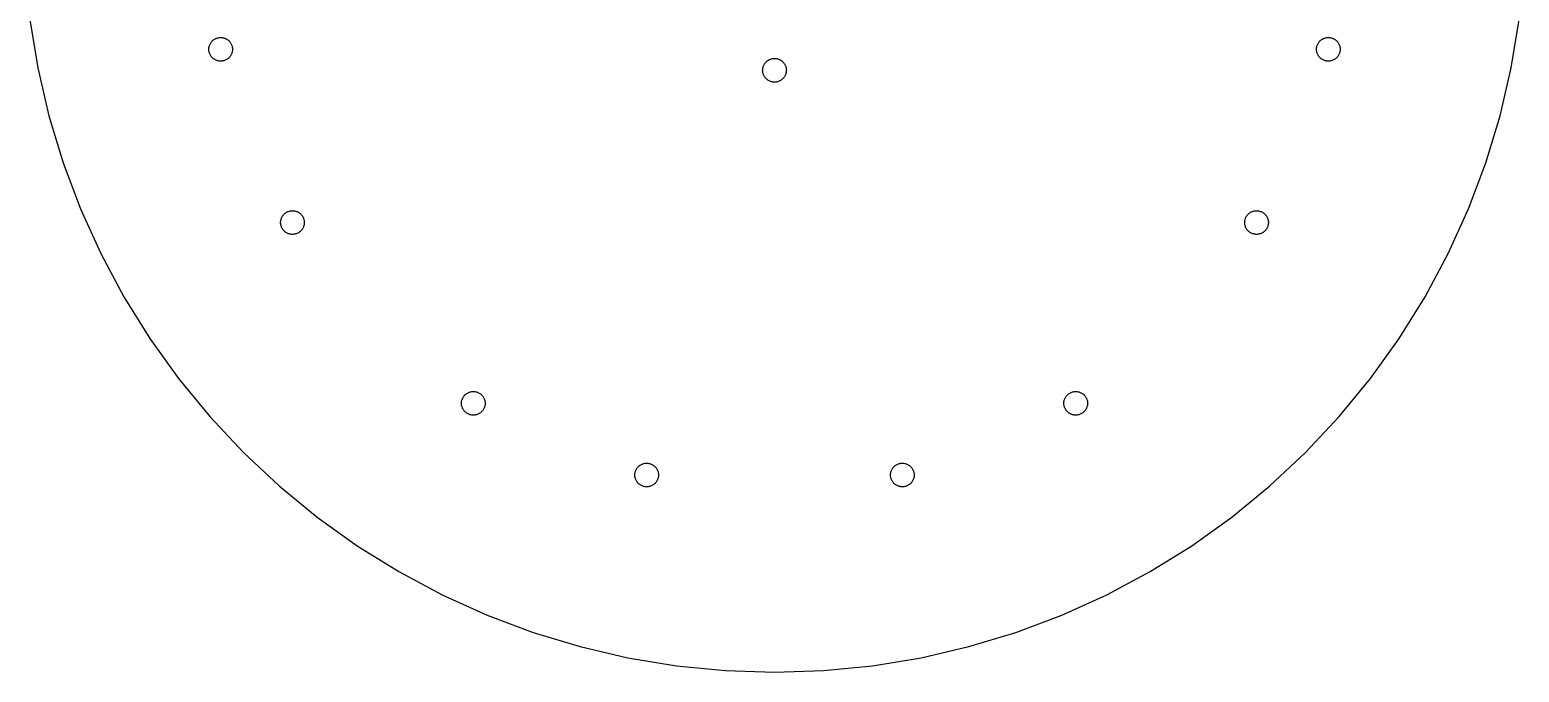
# Model space of a CAD drawing. Header units: metres. Extents: x -111 to 111, y -111 to 111.
# Drawn here: x -110 to 110, y -111 to -16 of the extents above; entities that cross this region are included whole.
import ezdxf

# ---------------------------------------------------------------- set-up
doc = ezdxf.new("R2010")
doc.units = ezdxf.units.M

msp = doc.modelspace()

# ---------------------------------------------------------------- linework, layer by layer
for p, q in [((-110.05, -14.4884), (-108.867, -21.655)), ((108.867, -21.655), (110.05, -14.4884)), ((-83.0845, -17.6584), (-83.0009, -17.5802)), ((-83.0009, -17.5802), (-82.9124, -17.5075)), ((-82.9124, -17.5075), (-82.8193, -17.4408)), ((-82.8193, -17.4408), (-82.7221, -17.3803)), ((-82.7221, -17.3803), (-82.6211, -17.3264)), ((-82.6211, -17.3264), (-82.5168, -17.2791)), ((-82.5168, -17.2791), (-82.4096, -17.2388)), ((-82.4096, -17.2388), (-82.3, -17.2055)), ((-82.3, -17.2055), (-82.1885, -17.1795)), ((-82.1885, -17.1795), (-82.0755, -17.1609)), ((-82.0755, -17.1609), (-81.9615, -17.1496)), ((-81.9615, -17.1496), (-81.8471, -17.1459)), ((-81.8471, -17.1459), (-81.7326, -17.1496)), ((-81.7326, -17.1496), (-81.6187, -17.1609)), ((-81.6187, -17.1609), (-81.5057, -17.1795)), ((-81.5057, -17.1795), (-81.3941, -17.2055)), ((-81.3941, -17.2055), (-81.2846, -17.2388)), ((-81.2846, -17.2388), (-81.1774, -17.2791)), ((-81.1774, -17.2791), (-81.0731, -17.3264)), ((-81.0731, -17.3264), (-80.9721, -17.3803)), ((-80.9721, -17.3803), (-80.8748, -17.4408)), ((-80.8748, -17.4408), (-80.7817, -17.5075)), ((-80.7817, -17.5075), (-80.6932, -17.5802)), ((-80.6932, -17.5802), (-80.6096, -17.6584)), ((80.6096, -17.6584), (80.6932, -17.5802)), ((80.6932, -17.5802), (80.7817, -17.5075)), ((80.7817, -17.5075), (80.8748, -17.4408)), ((80.8748, -17.4408), (80.9721, -17.3803)), ((80.9721, -17.3803), (81.0731, -17.3264)), ((81.0731, -17.3264), (81.1774, -17.2791)), ((81.1774, -17.2791), (81.2846, -17.2388)), ((81.2846, -17.2388), (81.3941, -17.2055)), ((81.3941, -17.2055), (81.5057, -17.1795)), ((81.5057, -17.1795), (81.6187, -17.1609)), ((81.6187, -17.1609), (81.7326, -17.1496)), ((81.7326, -17.1496), (81.8471, -17.1459)), ((81.8471, -17.1459), (81.9615, -17.1496)), ((81.9615, -17.1496), (82.0755, -17.1609)), ((82.0755, -17.1609), (82.1885, -17.1795)), ((82.1885, -17.1795), (82.3, -17.2055)), ((82.3, -17.2055), (82.4096, -17.2388)), ((82.4096, -17.2388), (82.5168, -17.2791)), ((82.5168, -17.2791), (82.6211, -17.3264)), ((82.6211, -17.3264), (82.7221, -17.3803)), ((82.7221, -17.3803), (82.8193, -17.4408)), ((82.8193, -17.4408), (82.9124, -17.5075)), ((82.9124, -17.5075), (83.0009, -17.5802)), ((83.0009, -17.5802), (83.0845, -17.6584)), ((-83.5971, -18.8959), (-83.5933, -18.7814)), ((-83.5933, -19.0103), (-83.5971, -18.8959)), ((-83.5933, -18.7814), (-83.5821, -18.6675)), ((-83.5821, -19.1243), (-83.5933, -19.0103)), ((-83.5821, -18.6675), (-83.5634, -18.5545)), ((-83.5634, -19.2373), (-83.5821, -19.1243)), ((-83.5634, -18.5545), (-83.5374, -18.4429)), ((-83.5374, -19.3488), (-83.5634, -19.2373)), ((-83.5374, -18.4429), (-83.5042, -18.3334)), ((-83.5042, -19.4584), (-83.5374, -19.3488)), ((-83.5042, -18.3334), (-83.4639, -18.2262)), ((-83.4639, -19.5656), (-83.5042, -19.4584)), ((-83.4639, -18.2262), (-83.4166, -18.1219)), ((-83.4166, -19.6699), (-83.4639, -19.5656)), ((-83.4166, -18.1219), (-83.3626, -18.0209)), ((-83.3626, -19.7709), (-83.4166, -19.6699)), ((-83.3626, -18.0209), (-83.3022, -17.9236)), ((-83.3022, -19.8681), (-83.3626, -19.7709)), ((-83.3022, -17.9236), (-83.2354, -17.8306)), ((-83.2354, -17.8306), (-83.1628, -17.742)), ((-83.1628, -17.742), (-83.0845, -17.6584)), ((-80.6096, -17.6584), (-80.5314, -17.742)), ((-80.5314, -17.742), (-80.4587, -17.8306)), ((-80.4587, -17.8306), (-80.392, -17.9236)), ((-80.392, -17.9236), (-80.3315, -18.0209)), ((-80.3315, -19.7709), (-80.392, -19.8681)), ((-80.3315, -18.0209), (-80.2776, -18.1219)), ((-80.2776, -19.6699), (-80.3315, -19.7709)), ((-80.2776, -18.1219), (-80.2303, -18.2262)), ((-80.2303, -19.5656), (-80.2776, -19.6699)), ((-80.2303, -18.2262), (-80.19, -18.3334)), ((-80.19, -19.4584), (-80.2303, -19.5656)), ((-80.19, -18.3334), (-80.1567, -18.4429)), ((-80.1567, -19.3488), (-80.19, -19.4584)), ((-80.1567, -18.4429), (-80.1307, -18.5545)), ((-80.1307, -19.2373), (-80.1567, -19.3488)), ((-80.1307, -18.5545), (-80.112, -18.6675)), ((-80.112, -19.1243), (-80.1307, -19.2373)), ((-80.112, -18.6675), (-80.1008, -18.7814)), ((-80.1008, -19.0103), (-80.112, -19.1243)), ((-80.1008, -18.7814), (-80.0971, -18.8959)), ((-80.0971, -18.8959), (-80.1008, -19.0103)), ((80.0971, -18.8959), (80.1008, -18.7814)), ((80.1008, -19.0103), (80.0971, -18.8959)), ((80.1008, -18.7814), (80.112, -18.6675)), ((80.112, -19.1243), (80.1008, -19.0103)), ((80.112, -18.6675), (80.1307, -18.5545)), ((80.1307, -19.2373), (80.112, -19.1243)), ((80.1307, -18.5545), (80.1567, -18.4429)), ((80.1567, -19.3488), (80.1307, -19.2373)), ((80.1567, -18.4429), (80.19, -18.3334)), ((80.19, -19.4584), (80.1567, -19.3488)), ((80.19, -18.3334), (80.2303, -18.2262)), ((80.2303, -19.5656), (80.19, -19.4584)), ((80.2303, -18.2262), (80.2776, -18.1219)), ((80.2776, -19.6699), (80.2303, -19.5656)), ((80.2776, -18.1219), (80.3315, -18.0209)), ((80.3315, -19.7709), (80.2776, -19.6699)), ((80.3315, -18.0209), (80.392, -17.9236)), ((80.392, -19.8681), (80.3315, -19.7709)), ((80.392, -17.9236), (80.4587, -17.8306)), ((80.4587, -17.8306), (80.5314, -17.742)), ((80.5314, -17.742), (80.6096, -17.6584)), ((83.0845, -17.6584), (83.1628, -17.742)), ((83.1628, -17.742), (83.2354, -17.8306)), ((83.2354, -17.8306), (83.3022, -17.9236)), ((83.3022, -17.9236), (83.3626, -18.0209)), ((83.3626, -19.7709), (83.3022, -19.8681)), ((83.3626, -18.0209), (83.4166, -18.1219)), ((83.4166, -19.6699), (83.3626, -19.7709)), ((83.4166, -18.1219), (83.4639, -18.2262)), ((83.4639, -19.5656), (83.4166, -19.6699)), ((83.4639, -18.2262), (83.5042, -18.3334)), ((83.5042, -19.4584), (83.4639, -19.5656)), ((83.5042, -18.3334), (83.5374, -18.4429)), ((83.5374, -19.3488), (83.5042, -19.4584)), ((83.5374, -18.4429), (83.5634, -18.5545)), ((83.5634, -19.2373), (83.5374, -19.3488)), ((83.5634, -18.5545), (83.5821, -18.6675)), ((83.5821, -19.1243), (83.5634, -19.2373)), ((83.5821, -18.6675), (83.5933, -18.7814)), ((83.5933, -19.0103), (83.5821, -19.1243)), ((83.5933, -18.7814), (83.5971, -18.8959)), ((83.5971, -18.8959), (83.5933, -19.0103)), ((-108.867, -21.655), (-107.218, -28.7289)), ((-83.2354, -19.9612), (-83.3022, -19.8681)), ((-83.1628, -20.0497), (-83.2354, -19.9612)), ((-83.0845, -20.1333), (-83.1628, -20.0497)), ((-83.0009, -20.2116), (-83.0845, -20.1333)), ((-82.9124, -20.2843), (-83.0009, -20.2116)), ((-82.8193, -20.351), (-82.9124, -20.2843)), ((-82.7221, -20.4114), (-82.8193, -20.351)), ((-82.6211, -20.4654), (-82.7221, -20.4114)), ((-82.5168, -20.5127), (-82.6211, -20.4654)), ((-82.4096, -20.553), (-82.5168, -20.5127)), ((-82.3, -20.5863), (-82.4096, -20.553)), ((-82.1885, -20.6123), (-82.3, -20.5863)), ((-82.0755, -20.6309), (-82.1885, -20.6123)), ((-81.9615, -20.6421), (-82.0755, -20.6309)), ((-81.8471, -20.6459), (-81.9615, -20.6421)), ((-81.7326, -20.6421), (-81.8471, -20.6459)), ((-81.6187, -20.6309), (-81.7326, -20.6421)), ((-81.5057, -20.6123), (-81.6187, -20.6309)), ((-81.3941, -20.5863), (-81.5057, -20.6123)), ((-81.2846, -20.553), (-81.3941, -20.5863)), ((-81.1774, -20.5127), (-81.2846, -20.553)), ((-81.0731, -20.4654), (-81.1774, -20.5127)), ((-80.9721, -20.4114), (-81.0731, -20.4654)), ((-80.8748, -20.351), (-80.9721, -20.4114)), ((-80.7817, -20.2843), (-80.8748, -20.351)), ((-80.6932, -20.2116), (-80.7817, -20.2843)), ((-80.6096, -20.1333), (-80.6932, -20.2116)), ((-80.5314, -20.0497), (-80.6096, -20.1333)), ((-80.4587, -19.9612), (-80.5314, -20.0497)), ((-80.392, -19.8681), (-80.4587, -19.9612)), ((-1.75, -22), (-1.74625, -21.8855)), ((-1.74625, -22.1144), (-1.75, -22)), ((-1.74625, -21.8855), (-1.73502, -21.7716)), ((-1.73502, -21.7716), (-1.71637, -21.6586)), ((-1.71637, -21.6586), (-1.69037, -21.5471)), ((-1.69037, -21.5471), (-1.65712, -21.4375)), ((-1.65712, -21.4375), (-1.61678, -21.3303)), ((-1.61678, -21.3303), (-1.56952, -21.226)), ((-1.56952, -21.226), (-1.51553, -21.125)), ((-1.51553, -21.125), (-1.45506, -21.0277)), ((-1.45506, -21.0277), (-1.38837, -20.9347)), ((-1.38837, -20.9347), (-1.31572, -20.8461)), ((-1.31572, -20.8461), (-1.23743, -20.7626)), ((-1.23743, -20.7626), (-1.15385, -20.6843)), ((-1.15385, -20.6843), (-1.06532, -20.6116)), ((-1.06532, -20.6116), (-0.972244, -20.5449)), ((-0.972244, -20.5449), (-0.875, -20.4845)), ((-0.875, -20.4845), (-0.774002, -20.4305)), ((-0.774002, -20.4305), (-0.669693, -20.3832)), ((-0.669693, -20.3832), (-0.562515, -20.3429)), ((-0.562515, -20.3429), (-0.452927, -20.3096)), ((-0.452927, -20.3096), (-0.3414, -20.2836)), ((-0.3414, -20.2836), (-0.228409, -20.265)), ((-0.228409, -20.265), (-0.114441, -20.2537)), ((-0.114441, -20.2537), (0, -20.25)), ((0, -20.25), (0.114441, -20.2537)), ((0.114441, -20.2537), (0.228409, -20.265)), ((0.228409, -20.265), (0.3414, -20.2836)), ((0.3414, -20.2836), (0.452927, -20.3096)), ((0.452927, -20.3096), (0.562515, -20.3429)), ((0.562515, -20.3429), (0.669693, -20.3832)), ((0.669693, -20.3832), (0.774002, -20.4305)), ((0.774002, -20.4305), (0.875, -20.4845)), ((0.875, -20.4845), (0.972244, -20.5449)), ((0.972244, -20.5449), (1.06532, -20.6116)), ((1.06532, -20.6116), (1.15385, -20.6843)), ((1.15385, -20.6843), (1.23743, -20.7626)), ((1.23743, -20.7626), (1.31572, -20.8461)), ((1.31572, -20.8461), (1.38837, -20.9347)), ((1.38837, -20.9347), (1.45506, -21.0277)), ((1.45506, -21.0277), (1.51553, -21.125)), ((1.51553, -21.125), (1.56952, -21.226)), ((1.56952, -21.226), (1.61678, -21.3303)), ((1.61678, -21.3303), (1.65712, -21.4375)), ((1.65712, -21.4375), (1.69037, -21.5471)), ((1.69037, -21.5471), (1.71637, -21.6586)), ((1.71637, -21.6586), (1.73502, -21.7716)), ((1.73502, -21.7716), (1.74625, -21.8855)), ((1.74625, -21.8855), (1.75, -22)), ((1.75, -22), (1.74625, -22.1144)), ((80.4587, -19.9612), (80.392, -19.8681)), ((80.5314, -20.0497), (80.4587, -19.9612)), ((80.6096, -20.1333), (80.5314, -20.0497)), ((80.6932, -20.2116), (80.6096, -20.1333)), ((80.7817, -20.2843), (80.6932, -20.2116)), ((80.8748, -20.351), (80.7817, -20.2843)), ((80.9721, -20.4114), (80.8748, -20.351)), ((81.0731, -20.4654), (80.9721, -20.4114)), ((81.1774, -20.5127), (81.0731, -20.4654)), ((81.2846, -20.553), (81.1774, -20.5127)), ((81.3941, -20.5863), (81.2846, -20.553)), ((81.5057, -20.6123), (81.3941, -20.5863)), ((81.6187, -20.6309), (81.5057, -20.6123)), ((81.7326, -20.6421), (81.6187, -20.6309)), ((81.8471, -20.6459), (81.7326, -20.6421)), ((81.9615, -20.6421), (81.8471, -20.6459)), ((82.0755, -20.6309), (81.9615, -20.6421)), ((82.1885, -20.6123), (82.0755, -20.6309)), ((82.3, -20.5863), (82.1885, -20.6123)), ((82.4096, -20.553), (82.3, -20.5863)), ((82.5168, -20.5127), (82.4096, -20.553)), ((82.6211, -20.4654), (82.5168, -20.5127)), ((82.7221, -20.4114), (82.6211, -20.4654)), ((82.8193, -20.351), (82.7221, -20.4114)), ((82.9124, -20.2843), (82.8193, -20.351)), ((83.0009, -20.2116), (82.9124, -20.2843)), ((83.0845, -20.1333), (83.0009, -20.2116)), ((83.1628, -20.0497), (83.0845, -20.1333)), ((83.2354, -19.9612), (83.1628, -20.0497)), ((83.3022, -19.8681), (83.2354, -19.9612)), ((107.218, -28.7289), (108.867, -21.655)), ((-1.73502, -22.2284), (-1.74625, -22.1144)), ((-1.71637, -22.3414), (-1.73502, -22.2284)), ((-1.69037, -22.4529), (-1.71637, -22.3414)), ((-1.65712, -22.5625), (-1.69037, -22.4529)), ((-1.61678, -22.6697), (-1.65712, -22.5625)), ((-1.56952, -22.774), (-1.61678, -22.6697)), ((-1.51553, -22.875), (-1.56952, -22.774)), ((-1.45506, -22.9722), (-1.51553, -22.875)), ((-1.38837, -23.0653), (-1.45506, -22.9722)), ((-1.31572, -23.1539), (-1.38837, -23.0653)), ((-1.23743, -23.2374), (-1.31572, -23.1539)), ((-1.15385, -23.3157), (-1.23743, -23.2374)), ((-1.06532, -23.3884), (-1.15385, -23.3157)), ((-0.972244, -23.4551), (-1.06532, -23.3884)), ((-0.875, -23.5155), (-0.972244, -23.4551)), ((-0.774002, -23.5695), (-0.875, -23.5155)), ((-0.669693, -23.6168), (-0.774002, -23.5695)), ((-0.562515, -23.6571), (-0.669693, -23.6168)), ((-0.452927, -23.6904), (-0.562515, -23.6571)), ((-0.3414, -23.7164), (-0.452927, -23.6904)), ((-0.228409, -23.735), (-0.3414, -23.7164)), ((-0.114441, -23.7462), (-0.228409, -23.735)), ((0, -23.75), (-0.114441, -23.7462)), ((0.114441, -23.7462), (0, -23.75)), ((0.228409, -23.735), (0.114441, -23.7462)), ((0.3414, -23.7164), (0.228409, -23.735)), ((0.452927, -23.6904), (0.3414, -23.7164)), ((0.562515, -23.6571), (0.452927, -23.6904)), ((0.669693, -23.6168), (0.562515, -23.6571)), ((0.774002, -23.5695), (0.669693, -23.6168)), ((0.875, -23.5155), (0.774002, -23.5695)), ((0.972244, -23.4551), (0.875, -23.5155)), ((1.06532, -23.3884), (0.972244, -23.4551)), ((1.15385, -23.3157), (1.06532, -23.3884)), ((1.23743, -23.2374), (1.15385, -23.3157)), ((1.31572, -23.1539), (1.23743, -23.2374)), ((1.38837, -23.0653), (1.31572, -23.1539)), ((1.45506, -22.9722), (1.38837, -23.0653)), ((1.51553, -22.875), (1.45506, -22.9722)), ((1.56952, -22.774), (1.51553, -22.875)), ((1.61678, -22.6697), (1.56952, -22.774)), ((1.65712, -22.5625), (1.61678, -22.6697)), ((1.69037, -22.4529), (1.65712, -22.5625)), ((1.71637, -22.3414), (1.69037, -22.4529)), ((1.73502, -22.2284), (1.71637, -22.3414)), ((1.74625, -22.1144), (1.73502, -22.2284)), ((-107.218, -28.7289), (-105.109, -35.6798)), ((105.109, -35.6798), (107.218, -28.7289)), ((-105.109, -35.6798), (-102.551, -42.4779)), ((102.551, -42.4779), (105.109, -35.6798)), ((-102.551, -42.4779), (-99.5529, -49.094)), ((-72.9264, -44.0603), (-72.8932, -43.9507)), ((-72.8932, -43.9507), (-72.8528, -43.8435)), ((-72.8528, -43.8435), (-72.8056, -43.7392)), ((-72.8056, -43.7392), (-72.7516, -43.6382)), ((-72.7516, -43.6382), (-72.6911, -43.541)), ((-72.6911, -43.541), (-72.6244, -43.4479)), ((-72.6244, -43.4479), (-72.5518, -43.3594)), ((-72.5518, -43.3594), (-72.4735, -43.2758)), ((-72.4735, -43.2758), (-72.3899, -43.1975)), ((-72.3899, -43.1975), (-72.3014, -43.1248)), ((-72.3014, -43.1248), (-72.2083, -43.0581)), ((-72.2083, -43.0581), (-72.111, -42.9977)), ((-72.111, -42.9977), (-72.01, -42.9437)), ((-72.01, -42.9437), (-71.9057, -42.8964)), ((-71.9057, -42.8964), (-71.7986, -42.8561)), ((-71.7986, -42.8561), (-71.689, -42.8228)), ((-71.689, -42.8228), (-71.5774, -42.7968)), ((-71.5774, -42.7968), (-71.4644, -42.7782)), ((-71.4644, -42.7782), (-71.3505, -42.767)), ((-71.3505, -42.767), (-71.236, -42.7632)), ((-71.236, -42.7632), (-71.1216, -42.767)), ((-71.1216, -42.767), (-71.0076, -42.7782)), ((-71.0076, -42.7782), (-70.8946, -42.7968)), ((-70.8946, -42.7968), (-70.7831, -42.8228)), ((-70.7831, -42.8228), (-70.6735, -42.8561)), ((-70.6735, -42.8561), (-70.5663, -42.8964)), ((-70.5663, -42.8964), (-70.462, -42.9437)), ((-70.462, -42.9437), (-70.361, -42.9977)), ((-70.361, -42.9977), (-70.2638, -43.0581)), ((-70.2638, -43.0581), (-70.1707, -43.1248)), ((-70.1707, -43.1248), (-70.0822, -43.1975)), ((-70.0822, -43.1975), (-69.9986, -43.2758)), ((-69.9986, -43.2758), (-69.9203, -43.3594)), ((-69.9203, -43.3594), (-69.8477, -43.4479)), ((-69.8477, -43.4479), (-69.781, -43.541)), ((-69.781, -43.541), (-69.7205, -43.6382)), ((-69.7205, -43.6382), (-69.6665, -43.7392)), ((-69.6665, -43.7392), (-69.6192, -43.8435)), ((-69.6192, -43.8435), (-69.5789, -43.9507)), ((-69.5789, -43.9507), (-69.5457, -44.0603)), ((69.5457, -44.0603), (69.5789, -43.9507)), ((69.5789, -43.9507), (69.6192, -43.8435)), ((69.6192, -43.8435), (69.6665, -43.7392)), ((69.6665, -43.7392), (69.7205, -43.6382)), ((69.7205, -43.6382), (69.781, -43.541)), ((69.781, -43.541), (69.8477, -43.4479)), ((69.8477, -43.4479), (69.9203, -43.3594)), ((69.9203, -43.3594), (69.9986, -43.2758)), ((69.9986, -43.2758), (70.0822, -43.1975)), ((70.0822, -43.1975), (70.1707, -43.1248)), ((70.1707, -43.1248), (70.2638, -43.0581)), ((70.2638, -43.0581), (70.361, -42.9977)), ((70.361, -42.9977), (70.462, -42.9437)), ((70.462, -42.9437), (70.5663, -42.8964)), ((70.5663, -42.8964), (70.6735, -42.8561)), ((70.6735, -42.8561), (70.7831, -42.8228)), ((70.7831, -42.8228), (70.8946, -42.7968)), ((70.8946, -42.7968), (71.0076, -42.7782)), ((71.0076, -42.7782), (71.1216, -42.767)), ((71.1216, -42.767), (71.236, -42.7632)), ((71.236, -42.7632), (71.3505, -42.767)), ((71.3505, -42.767), (71.4644, -42.7782)), ((71.4644, -42.7782), (71.5774, -42.7968)), ((71.5774, -42.7968), (71.689, -42.8228)), ((71.689, -42.8228), (71.7986, -42.8561)), ((71.7986, -42.8561), (71.9057, -42.8964)), ((71.9057, -42.8964), (72.01, -42.9437)), ((72.01, -42.9437), (72.111, -42.9977)), ((72.111, -42.9977), (72.2083, -43.0581)), ((72.2083, -43.0581), (72.3014, -43.1248)), ((72.3014, -43.1248), (72.3899, -43.1975)), ((72.3899, -43.1975), (72.4735, -43.2758)), ((72.4735, -43.2758), (72.5518, -43.3594)), ((72.5518, -43.3594), (72.6244, -43.4479)), ((72.6244, -43.4479), (72.6911, -43.541)), ((72.6911, -43.541), (72.7516, -43.6382)), ((72.7516, -43.6382), (72.8056, -43.7392)), ((72.8056, -43.7392), (72.8528, -43.8435)), ((72.8528, -43.8435), (72.8932, -43.9507)), ((72.8932, -43.9507), (72.9264, -44.0603)), ((99.5529, -49.094), (102.551, -42.4779)), ((-72.986, -44.5132), (-72.9823, -44.3988)), ((-72.9823, -44.6277), (-72.986, -44.5132)), ((-72.9823, -44.3988), (-72.9711, -44.2848)), ((-72.9711, -44.7416), (-72.9823, -44.6277)), ((-72.9711, -44.2848), (-72.9524, -44.1718)), ((-72.9524, -44.8546), (-72.9711, -44.7416)), ((-72.9524, -44.1718), (-72.9264, -44.0603)), ((-72.9264, -44.9661), (-72.9524, -44.8546)), ((-72.8932, -45.0757), (-72.9264, -44.9661)), ((-72.8528, -45.1829), (-72.8932, -45.0757)), ((-72.8056, -45.2872), (-72.8528, -45.1829)), ((-72.7516, -45.3882), (-72.8056, -45.2872)), ((-72.6911, -45.4855), (-72.7516, -45.3882)), ((-72.6244, -45.5785), (-72.6911, -45.4855)), ((-72.5518, -45.6671), (-72.6244, -45.5785)), ((-72.4735, -45.7506), (-72.5518, -45.6671)), ((-72.3899, -45.8289), (-72.4735, -45.7506)), ((-72.3014, -45.9016), (-72.3899, -45.8289)), ((-72.2083, -45.9683), (-72.3014, -45.9016)), ((-72.111, -46.0287), (-72.2083, -45.9683)), ((-72.01, -46.0827), (-72.111, -46.0287)), ((-71.9057, -46.13), (-72.01, -46.0827)), ((-71.7986, -46.1703), (-71.9057, -46.13)), ((-71.689, -46.2036), (-71.7986, -46.1703)), ((-71.5774, -46.2296), (-71.689, -46.2036)), ((-70.7831, -46.2036), (-70.8946, -46.2296)), ((-70.6735, -46.1703), (-70.7831, -46.2036)), ((-70.5663, -46.13), (-70.6735, -46.1703)), ((-70.462, -46.0827), (-70.5663, -46.13)), ((-70.361, -46.0287), (-70.462, -46.0827)), ((-70.2638, -45.9683), (-70.361, -46.0287)), ((-70.1707, -45.9016), (-70.2638, -45.9683)), ((-70.0822, -45.8289), (-70.1707, -45.9016)), ((-69.9986, -45.7506), (-70.0822, -45.8289)), ((-69.9203, -45.6671), (-69.9986, -45.7506)), ((-69.8477, -45.5785), (-69.9203, -45.6671)), ((-69.781, -45.4855), (-69.8477, -45.5785)), ((-69.7205, -45.3882), (-69.781, -45.4855)), ((-69.6665, -45.2872), (-69.7205, -45.3882)), ((-69.6192, -45.1829), (-69.6665, -45.2872)), ((-69.5789, -45.0757), (-69.6192, -45.1829)), ((-69.5457, -44.9661), (-69.5789, -45.0757)), ((-69.5457, -44.0603), (-69.5197, -44.1718)), ((-69.5197, -44.8546), (-69.5457, -44.9661)), ((-69.5197, -44.1718), (-69.501, -44.2848)), ((-69.501, -44.7416), (-69.5197, -44.8546)), ((-69.501, -44.2848), (-69.4898, -44.3988)), ((-69.4898, -44.6277), (-69.501, -44.7416)), ((-69.4898, -44.3988), (-69.486, -44.5132)), ((-69.486, -44.5132), (-69.4898, -44.6277)), ((69.486, -44.5132), (69.4898, -44.3988)), ((69.4898, -44.6277), (69.486, -44.5132)), ((69.4898, -44.3988), (69.501, -44.2848)), ((69.501, -44.7416), (69.4898, -44.6277)), ((69.501, -44.2848), (69.5197, -44.1718)), ((69.5197, -44.8546), (69.501, -44.7416)), ((69.5197, -44.1718), (69.5457, -44.0603)), ((69.5457, -44.9661), (69.5197, -44.8546)), ((69.5789, -45.0757), (69.5457, -44.9661)), ((69.6192, -45.1829), (69.5789, -45.0757)), ((69.6665, -45.2872), (69.6192, -45.1829)), ((69.7205, -45.3882), (69.6665, -45.2872)), ((69.781, -45.4855), (69.7205, -45.3882)), ((69.8477, -45.5785), (69.781, -45.4855)), ((69.9203, -45.6671), (69.8477, -45.5785)), ((69.9986, -45.7506), (69.9203, -45.6671)), ((70.0822, -45.8289), (69.9986, -45.7506)), ((70.1707, -45.9016), (70.0822, -45.8289)), ((70.2638, -45.9683), (70.1707, -45.9016)), ((70.361, -46.0287), (70.2638, -45.9683)), ((70.462, -46.0827), (70.361, -46.0287)), ((70.5663, -46.13), (70.462, -46.0827)), ((70.6735, -46.1703), (70.5663, -46.13)), ((70.7831, -46.2036), (70.6735, -46.1703)), ((70.8946, -46.2296), (70.7831, -46.2036)), ((71.689, -46.2036), (71.5774, -46.2296)), ((71.7986, -46.1703), (71.689, -46.2036)), ((71.9057, -46.13), (71.7986, -46.1703)), ((72.01, -46.0827), (71.9057, -46.13)), ((72.111, -46.0287), (72.01, -46.0827)), ((72.2083, -45.9683), (72.111, -46.0287)), ((72.3014, -45.9016), (72.2083, -45.9683)), ((72.3899, -45.8289), (72.3014, -45.9016)), ((72.4735, -45.7506), (72.3899, -45.8289)), ((72.5518, -45.6671), (72.4735, -45.7506)), ((72.6244, -45.5785), (72.5518, -45.6671)), ((72.6911, -45.4855), (72.6244, -45.5785)), ((72.7516, -45.3882), (72.6911, -45.4855)), ((72.8056, -45.2872), (72.7516, -45.3882)), ((72.8528, -45.1829), (72.8056, -45.2872)), ((72.8932, -45.0757), (72.8528, -45.1829)), ((72.9264, -44.9661), (72.8932, -45.0757)), ((72.9264, -44.0603), (72.9524, -44.1718)), ((72.9524, -44.8546), (72.9264, -44.9661)), ((72.9524, -44.1718), (72.9711, -44.2848)), ((72.9711, -44.7416), (72.9524, -44.8546)), ((72.9711, -44.2848), (72.9823, -44.3988)), ((72.9823, -44.6277), (72.9711, -44.7416)), ((72.9823, -44.3988), (72.986, -44.5132)), ((72.986, -44.5132), (72.9823, -44.6277)), ((-71.4644, -46.2482), (-71.5774, -46.2296)), ((-71.3505, -46.2595), (-71.4644, -46.2482)), ((-71.236, -46.2632), (-71.3505, -46.2595)), ((-71.1216, -46.2595), (-71.236, -46.2632)), ((-71.0076, -46.2482), (-71.1216, -46.2595)), ((-70.8946, -46.2296), (-71.0076, -46.2482)), ((71.0076, -46.2482), (70.8946, -46.2296)), ((71.1216, -46.2595), (71.0076, -46.2482)), ((71.236, -46.2632), (71.1216, -46.2595)), ((71.3505, -46.2595), (71.236, -46.2632)), ((71.4644, -46.2482), (71.3505, -46.2595)), ((71.5774, -46.2296), (71.4644, -46.2482)), ((-99.5529, -49.094), (-96.1288, -55.5)), ((96.1288, -55.5), (99.5529, -49.094)), ((-96.1288, -55.5), (-92.2931, -61.6683)), ((92.2931, -61.6683), (96.1288, -55.5)), ((-92.2931, -61.6683), (-88.0622, -67.5725)), ((88.0622, -67.5725), (92.2931, -61.6683)), ((-88.0622, -67.5725), (-83.4542, -73.1874)), ((83.4542, -73.1874), (88.0622, -67.5725)), ((-46.0827, -70.462), (-46.0287, -70.361)), ((-46.0287, -70.361), (-45.9683, -70.2638)), ((-45.9683, -70.2638), (-45.9016, -70.1707)), ((-45.9016, -70.1707), (-45.8289, -70.0822)), ((-45.8289, -70.0822), (-45.7506, -69.9986)), ((-45.7506, -69.9986), (-45.6671, -69.9203)), ((-45.6671, -69.9203), (-45.5785, -69.8477)), ((-45.5785, -69.8477), (-45.4855, -69.781)), ((-45.4855, -69.781), (-45.3882, -69.7205)), ((-45.3882, -69.7205), (-45.2872, -69.6665)), ((-45.2872, -69.6665), (-45.1829, -69.6192)), ((-45.1829, -69.6192), (-45.0757, -69.5789)), ((-45.0757, -69.5789), (-44.9661, -69.5457)), ((-44.9661, -69.5457), (-44.8546, -69.5197)), ((-44.8546, -69.5197), (-44.7416, -69.501)), ((-44.7416, -69.501), (-44.6277, -69.4898)), ((-44.6277, -69.4898), (-44.5132, -69.486)), ((-44.5132, -69.486), (-44.3988, -69.4898)), ((-44.3988, -69.4898), (-44.2848, -69.501)), ((-44.2848, -69.501), (-44.1718, -69.5197)), ((-44.1718, -69.5197), (-44.0603, -69.5457)), ((-44.0603, -69.5457), (-43.9507, -69.5789)), ((-43.9507, -69.5789), (-43.8435, -69.6192)), ((-43.8435, -69.6192), (-43.7392, -69.6665)), ((-43.7392, -69.6665), (-43.6382, -69.7205)), ((-43.6382, -69.7205), (-43.541, -69.781)), ((-43.541, -69.781), (-43.4479, -69.8477)), ((-43.4479, -69.8477), (-43.3594, -69.9203)), ((-43.3594, -69.9203), (-43.2758, -69.9986)), ((-43.2758, -69.9986), (-43.1975, -70.0822)), ((-43.1975, -70.0822), (-43.1248, -70.1707)), ((-43.1248, -70.1707), (-43.0581, -70.2638)), ((-43.0581, -70.2638), (-42.9977, -70.361)), ((-42.9977, -70.361), (-42.9437, -70.462)), ((42.9437, -70.462), (42.9977, -70.361)), ((42.9977, -70.361), (43.0581, -70.2638)), ((43.0581, -70.2638), (43.1248, -70.1707)), ((43.1248, -70.1707), (43.1975, -70.0822)), ((43.1975, -70.0822), (43.2758, -69.9986)), ((43.2758, -69.9986), (43.3594, -69.9203)), ((43.3594, -69.9203), (43.4479, -69.8477)), ((43.4479, -69.8477), (43.541, -69.781)), ((43.541, -69.781), (43.6382, -69.7205)), ((43.6382, -69.7205), (43.7392, -69.6665)), ((43.7392, -69.6665), (43.8435, -69.6192)), ((43.8435, -69.6192), (43.9507, -69.5789)), ((43.9507, -69.5789), (44.0603, -69.5457)), ((44.0603, -69.5457), (44.1718, -69.5197)), ((44.1718, -69.5197), (44.2848, -69.501)), ((44.2848, -69.501), (44.3988, -69.4898)), ((44.3988, -69.4898), (44.5132, -69.486)), ((44.5132, -69.486), (44.6277, -69.4898)), ((44.6277, -69.4898), (44.7416, -69.501)), ((44.7416, -69.501), (44.8546, -69.5197)), ((44.8546, -69.5197), (44.9661, -69.5457)), ((44.9661, -69.5457), (45.0757, -69.5789)), ((45.0757, -69.5789), (45.1829, -69.6192)), ((45.1829, -69.6192), (45.2872, -69.6665)), ((45.2872, -69.6665), (45.3882, -69.7205)), ((45.3882, -69.7205), (45.4855, -69.781)), ((45.4855, -69.781), (45.5785, -69.8477)), ((45.5785, -69.8477), (45.6671, -69.9203)), ((45.6671, -69.9203), (45.7506, -69.9986)), ((45.7506, -69.9986), (45.8289, -70.0822)), ((45.8289, -70.0822), (45.9016, -70.1707)), ((45.9016, -70.1707), (45.9683, -70.2638)), ((45.9683, -70.2638), (46.0287, -70.361)), ((46.0287, -70.361), (46.0827, -70.462)), ((-46.2632, -71.236), (-46.2595, -71.1216)), ((-46.2595, -71.3505), (-46.2632, -71.236)), ((-46.2595, -71.1216), (-46.2482, -71.0076)), ((-46.2482, -71.4644), (-46.2595, -71.3505)), ((-46.2482, -71.0076), (-46.2296, -70.8946)), ((-46.2296, -71.5774), (-46.2482, -71.4644)), ((-46.2296, -70.8946), (-46.2036, -70.7831)), ((-46.2036, -71.689), (-46.2296, -71.5774)), ((-46.2036, -70.7831), (-46.1703, -70.6735)), ((-46.1703, -71.7986), (-46.2036, -71.689)), ((-46.1703, -70.6735), (-46.13, -70.5663)), ((-46.13, -71.9057), (-46.1703, -71.7986)), ((-46.13, -70.5663), (-46.0827, -70.462)), ((-46.0827, -72.01), (-46.13, -71.9057)), ((-46.0287, -72.111), (-46.0827, -72.01)), ((-45.9683, -72.2083), (-46.0287, -72.111)), ((-45.9016, -72.3014), (-45.9683, -72.2083)), ((-45.8289, -72.3899), (-45.9016, -72.3014)), ((-45.7506, -72.4735), (-45.8289, -72.3899)), ((-45.6671, -72.5518), (-45.7506, -72.4735)), ((-45.5785, -72.6244), (-45.6671, -72.5518)), ((-45.4855, -72.6911), (-45.5785, -72.6244)), ((-43.4479, -72.6244), (-43.541, -72.6911)), ((-43.3594, -72.5518), (-43.4479, -72.6244)), ((-43.2758, -72.4735), (-43.3594, -72.5518)), ((-43.1975, -72.3899), (-43.2758, -72.4735)), ((-43.1248, -72.3014), (-43.1975, -72.3899)), ((-43.0581, -72.2083), (-43.1248, -72.3014)), ((-42.9977, -72.111), (-43.0581, -72.2083)), ((-42.9437, -72.01), (-42.9977, -72.111)), ((-42.9437, -70.462), (-42.8964, -70.5663)), ((-42.8964, -71.9057), (-42.9437, -72.01)), ((-42.8964, -70.5663), (-42.8561, -70.6735)), ((-42.8561, -71.7986), (-42.8964, -71.9057)), ((-42.8561, -70.6735), (-42.8228, -70.7831)), ((-42.8228, -71.689), (-42.8561, -71.7986)), ((-42.8228, -70.7831), (-42.7968, -70.8946)), ((-42.7968, -71.5774), (-42.8228, -71.689)), ((-42.7968, -70.8946), (-42.7782, -71.0076)), ((-42.7782, -71.4644), (-42.7968, -71.5774)), ((-42.7782, -71.0076), (-42.767, -71.1216)), ((-42.767, -71.3505), (-42.7782, -71.4644)), ((-42.767, -71.1216), (-42.7632, -71.236)), ((-42.7632, -71.236), (-42.767, -71.3505)), ((42.7632, -71.236), (42.767, -71.1216)), ((42.767, -71.3505), (42.7632, -71.236)), ((42.767, -71.1216), (42.7782, -71.0076)), ((42.7782, -71.4644), (42.767, -71.3505)), ((42.7782, -71.0076), (42.7968, -70.8946)), ((42.7968, -71.5774), (42.7782, -71.4644)), ((42.7968, -70.8946), (42.8228, -70.7831)), ((42.8228, -71.689), (42.7968, -71.5774)), ((42.8228, -70.7831), (42.8561, -70.6735)), ((42.8561, -71.7986), (42.8228, -71.689)), ((42.8561, -70.6735), (42.8964, -70.5663)), ((42.8964, -71.9057), (42.8561, -71.7986)), ((42.8964, -70.5663), (42.9437, -70.462)), ((42.9437, -72.01), (42.8964, -71.9057)), ((42.9977, -72.111), (42.9437, -72.01)), ((43.0581, -72.2083), (42.9977, -72.111)), ((43.1248, -72.3014), (43.0581, -72.2083)), ((43.1975, -72.3899), (43.1248, -72.3014)), ((43.2758, -72.4735), (43.1975, -72.3899)), ((43.3594, -72.5518), (43.2758, -72.4735)), ((43.4479, -72.6244), (43.3594, -72.5518)), ((43.541, -72.6911), (43.4479, -72.6244)), ((45.5785, -72.6244), (45.4855, -72.6911)), ((45.6671, -72.5518), (45.5785, -72.6244)), ((45.7506, -72.4735), (45.6671, -72.5518)), ((45.8289, -72.3899), (45.7506, -72.4735)), ((45.9016, -72.3014), (45.8289, -72.3899)), ((45.9683, -72.2083), (45.9016, -72.3014)), ((46.0287, -72.111), (45.9683, -72.2083)), ((46.0827, -72.01), (46.0287, -72.111)), ((46.0827, -70.462), (46.13, -70.5663)), ((46.13, -71.9057), (46.0827, -72.01)), ((46.13, -70.5663), (46.1703, -70.6735)), ((46.1703, -71.7986), (46.13, -71.9057)), ((46.1703, -70.6735), (46.2036, -70.7831)), ((46.2036, -71.689), (46.1703, -71.7986)), ((46.2036, -70.7831), (46.2296, -70.8946)), ((46.2296, -71.5774), (46.2036, -71.689)), ((46.2296, -70.8946), (46.2482, -71.0076)), ((46.2482, -71.4644), (46.2296, -71.5774)), ((46.2482, -71.0076), (46.2595, -71.1216)), ((46.2595, -71.3505), (46.2482, -71.4644)), ((46.2595, -71.1216), (46.2632, -71.236)), ((46.2632, -71.236), (46.2595, -71.3505)), ((-83.4542, -73.1874), (-78.4888, -78.4888)), ((-45.3882, -72.7516), (-45.4855, -72.6911)), ((-45.2872, -72.8056), (-45.3882, -72.7516)), ((-45.1829, -72.8528), (-45.2872, -72.8056)), ((-45.0757, -72.8932), (-45.1829, -72.8528)), ((-44.9661, -72.9264), (-45.0757, -72.8932)), ((-44.8546, -72.9524), (-44.9661, -72.9264)), ((-44.7416, -72.9711), (-44.8546, -72.9524)), ((-44.6277, -72.9823), (-44.7416, -72.9711)), ((-44.5132, -72.986), (-44.6277, -72.9823)), ((-44.3988, -72.9823), (-44.5132, -72.986)), ((-44.2848, -72.9711), (-44.3988, -72.9823)), ((-44.1718, -72.9524), (-44.2848, -72.9711)), ((-44.0603, -72.9264), (-44.1718, -72.9524)), ((-43.9507, -72.8932), (-44.0603, -72.9264)), ((-43.8435, -72.8528), (-43.9507, -72.8932)), ((-43.7392, -72.8056), (-43.8435, -72.8528)), ((-43.6382, -72.7516), (-43.7392, -72.8056)), ((-43.541, -72.6911), (-43.6382, -72.7516)), ((43.6382, -72.7516), (43.541, -72.6911)), ((43.7392, -72.8056), (43.6382, -72.7516)), ((43.8435, -72.8528), (43.7392, -72.8056)), ((43.9507, -72.8932), (43.8435, -72.8528)), ((44.0603, -72.9264), (43.9507, -72.8932)), ((44.1718, -72.9524), (44.0603, -72.9264)), ((44.2848, -72.9711), (44.1718, -72.9524)), ((44.3988, -72.9823), (44.2848, -72.9711)), ((44.5132, -72.986), (44.3988, -72.9823)), ((44.6277, -72.9823), (44.5132, -72.986)), ((44.7416, -72.9711), (44.6277, -72.9823)), ((44.8546, -72.9524), (44.7416, -72.9711)), ((44.9661, -72.9264), (44.8546, -72.9524)), ((45.0757, -72.8932), (44.9661, -72.9264)), ((45.1829, -72.8528), (45.0757, -72.8932)), ((45.2872, -72.8056), (45.1829, -72.8528)), ((45.3882, -72.7516), (45.2872, -72.8056)), ((45.4855, -72.6911), (45.3882, -72.7516)), ((78.4888, -78.4888), (83.4542, -73.1874)), ((-78.4888, -78.4888), (-73.1874, -83.4542)), ((73.1874, -83.4542), (78.4888, -78.4888)), ((-20.6123, -81.5057), (-20.5863, -81.3941)), ((-20.5863, -81.3941), (-20.553, -81.2846)), ((-20.553, -81.2846), (-20.5127, -81.1774)), ((-20.5127, -81.1774), (-20.4654, -81.0731)), ((-20.4654, -81.0731), (-20.4114, -80.9721)), ((-20.4114, -80.9721), (-20.351, -80.8748)), ((-20.351, -80.8748), (-20.2843, -80.7817)), ((-20.2843, -80.7817), (-20.2116, -80.6932)), ((-20.2116, -80.6932), (-20.1333, -80.6096)), ((-20.1333, -80.6096), (-20.0497, -80.5314)), ((-20.0497, -80.5314), (-19.9612, -80.4587)), ((-19.9612, -80.4587), (-19.8681, -80.392)), ((-19.8681, -80.392), (-19.7709, -80.3315)), ((-19.7709, -80.3315), (-19.6699, -80.2776)), ((-19.6699, -80.2776), (-19.5656, -80.2303)), ((-19.5656, -80.2303), (-19.4584, -80.19)), ((-19.4584, -80.19), (-19.3488, -80.1567)), ((-19.3488, -80.1567), (-19.2373, -80.1307)), ((-19.2373, -80.1307), (-19.1243, -80.112)), ((-19.1243, -80.112), (-19.0103, -80.1008)), ((-19.0103, -80.1008), (-18.8959, -80.0971)), ((-18.8959, -80.0971), (-18.7814, -80.1008)), ((-18.7814, -80.1008), (-18.6675, -80.112)), ((-18.6675, -80.112), (-18.5545, -80.1307)), ((-18.5545, -80.1307), (-18.4429, -80.1567)), ((-18.4429, -80.1567), (-18.3334, -80.19)), ((-18.3334, -80.19), (-18.2262, -80.2303)), ((-18.2262, -80.2303), (-18.1219, -80.2776)), ((-18.1219, -80.2776), (-18.0209, -80.3315)), ((-18.0209, -80.3315), (-17.9236, -80.392)), ((-17.9236, -80.392), (-17.8306, -80.4587)), ((-17.8306, -80.4587), (-17.742, -80.5314)), ((-17.742, -80.5314), (-17.6584, -80.6096)), ((-17.6584, -80.6096), (-17.5802, -80.6932)), ((-17.5802, -80.6932), (-17.5075, -80.7817)), ((-17.5075, -80.7817), (-17.4408, -80.8748)), ((-17.4408, -80.8748), (-17.3803, -80.9721)), ((-17.3803, -80.9721), (-17.3264, -81.0731)), ((-17.3264, -81.0731), (-17.2791, -81.1774)), ((-17.2791, -81.1774), (-17.2388, -81.2846)), ((-17.2388, -81.2846), (-17.2055, -81.3941)), ((-17.2055, -81.3941), (-17.1795, -81.5057)), ((17.1795, -81.5057), (17.2055, -81.3941)), ((17.2055, -81.3941), (17.2388, -81.2846)), ((17.2388, -81.2846), (17.2791, -81.1774)), ((17.2791, -81.1774), (17.3264, -81.0731)), ((17.3264, -81.0731), (17.3803, -80.9721)), ((17.3803, -80.9721), (17.4408, -80.8748)), ((17.4408, -80.8748), (17.5075, -80.7817)), ((17.5075, -80.7817), (17.5802, -80.6932)), ((17.5802, -80.6932), (17.6584, -80.6096)), ((17.6584, -80.6096), (17.742, -80.5314)), ((17.742, -80.5314), (17.8306, -80.4587)), ((17.8306, -80.4587), (17.9236, -80.392)), ((17.9236, -80.392), (18.0209, -80.3315)), ((18.0209, -80.3315), (18.1219, -80.2776)), ((18.1219, -80.2776), (18.2262, -80.2303)), ((18.2262, -80.2303), (18.3334, -80.19)), ((18.3334, -80.19), (18.4429, -80.1567)), ((18.4429, -80.1567), (18.5545, -80.1307)), ((18.5545, -80.1307), (18.6675, -80.112)), ((18.6675, -80.112), (18.7814, -80.1008)), ((18.7814, -80.1008), (18.8959, -80.0971)), ((18.8959, -80.0971), (19.0103, -80.1008)), ((19.0103, -80.1008), (19.1243, -80.112)), ((19.1243, -80.112), (19.2373, -80.1307)), ((19.2373, -80.1307), (19.3488, -80.1567)), ((19.3488, -80.1567), (19.4584, -80.19)), ((19.4584, -80.19), (19.5656, -80.2303)), ((19.5656, -80.2303), (19.6699, -80.2776)), ((19.6699, -80.2776), (19.7709, -80.3315)), ((19.7709, -80.3315), (19.8681, -80.392)), ((19.8681, -80.392), (19.9612, -80.4587)), ((19.9612, -80.4587), (20.0497, -80.5314)), ((20.0497, -80.5314), (20.1333, -80.6096)), ((20.1333, -80.6096), (20.2116, -80.6932)), ((20.2116, -80.6932), (20.2843, -80.7817)), ((20.2843, -80.7817), (20.351, -80.8748)), ((20.351, -80.8748), (20.4114, -80.9721)), ((20.4114, -80.9721), (20.4654, -81.0731)), ((20.4654, -81.0731), (20.5127, -81.1774)), ((20.5127, -81.1774), (20.553, -81.2846)), ((20.553, -81.2846), (20.5863, -81.3941)), ((20.5863, -81.3941), (20.6123, -81.5057)), ((-73.1874, -83.4542), (-67.5725, -88.0622)), ((-20.6459, -81.8471), (-20.6421, -81.7326)), ((-20.6421, -81.9615), (-20.6459, -81.8471)), ((-20.6421, -81.7326), (-20.6309, -81.6187)), ((-20.6309, -82.0755), (-20.6421, -81.9615)), ((-20.6309, -81.6187), (-20.6123, -81.5057)), ((-20.6123, -82.1885), (-20.6309, -82.0755)), ((-20.5863, -82.3), (-20.6123, -82.1885)), ((-20.553, -82.4096), (-20.5863, -82.3)), ((-20.5127, -82.5168), (-20.553, -82.4096)), ((-20.4654, -82.6211), (-20.5127, -82.5168)), ((-20.4114, -82.7221), (-20.4654, -82.6211)), ((-20.351, -82.8193), (-20.4114, -82.7221)), ((-20.2843, -82.9124), (-20.351, -82.8193)), ((-20.2116, -83.0009), (-20.2843, -82.9124)), ((-20.1333, -83.0845), (-20.2116, -83.0009)), ((-20.0497, -83.1628), (-20.1333, -83.0845)), ((-19.9612, -83.2354), (-20.0497, -83.1628)), ((-19.8681, -83.3022), (-19.9612, -83.2354)), ((-19.7709, -83.3626), (-19.8681, -83.3022)), ((-19.6699, -83.4166), (-19.7709, -83.3626)), ((-19.5656, -83.4639), (-19.6699, -83.4166)), ((-19.4584, -83.5042), (-19.5656, -83.4639)), ((-19.3488, -83.5374), (-19.4584, -83.5042)), ((-19.2373, -83.5634), (-19.3488, -83.5374)), ((-19.1243, -83.5821), (-19.2373, -83.5634)), ((-19.0103, -83.5933), (-19.1243, -83.5821)), ((-18.8959, -83.5971), (-19.0103, -83.5933)), ((-18.7814, -83.5933), (-18.8959, -83.5971)), ((-18.6675, -83.5821), (-18.7814, -83.5933)), ((-18.5545, -83.5634), (-18.6675, -83.5821)), ((-18.4429, -83.5374), (-18.5545, -83.5634)), ((-18.3334, -83.5042), (-18.4429, -83.5374)), ((-18.2262, -83.4639), (-18.3334, -83.5042)), ((-18.1219, -83.4166), (-18.2262, -83.4639)), ((-18.0209, -83.3626), (-18.1219, -83.4166)), ((-17.9236, -83.3022), (-18.0209, -83.3626)), ((-17.8306, -83.2354), (-17.9236, -83.3022)), ((-17.742, -83.1628), (-17.8306, -83.2354)), ((-17.6584, -83.0845), (-17.742, -83.1628)), ((-17.5802, -83.0009), (-17.6584, -83.0845)), ((-17.5075, -82.9124), (-17.5802, -83.0009)), ((-17.4408, -82.8193), (-17.5075, -82.9124)), ((-17.3803, -82.7221), (-17.4408, -82.8193)), ((-17.3264, -82.6211), (-17.3803, -82.7221)), ((-17.2791, -82.5168), (-17.3264, -82.6211)), ((-17.2388, -82.4096), (-17.2791, -82.5168)), ((-17.2055, -82.3), (-17.2388, -82.4096)), ((-17.1795, -82.1885), (-17.2055, -82.3)), ((-17.1795, -81.5057), (-17.1609, -81.6187)), ((-17.1609, -82.0755), (-17.1795, -82.1885)), ((-17.1609, -81.6187), (-17.1496, -81.7326)), ((-17.1496, -81.9615), (-17.1609, -82.0755)), ((-17.1496, -81.7326), (-17.1459, -81.8471)), ((-17.1459, -81.8471), (-17.1496, -81.9615)), ((17.1459, -81.8471), (17.1496, -81.7326)), ((17.1496, -81.9615), (17.1459, -81.8471)), ((17.1496, -81.7326), (17.1609, -81.6187)), ((17.1609, -82.0755), (17.1496, -81.9615)), ((17.1609, -81.6187), (17.1795, -81.5057)), ((17.1795, -82.1885), (17.1609, -82.0755)), ((17.2055, -82.3), (17.1795, -82.1885)), ((17.2388, -82.4096), (17.2055, -82.3)), ((17.2791, -82.5168), (17.2388, -82.4096)), ((17.3264, -82.6211), (17.2791, -82.5168)), ((17.3803, -82.7221), (17.3264, -82.6211)), ((17.4408, -82.8193), (17.3803, -82.7221)), ((17.5075, -82.9124), (17.4408, -82.8193)), ((17.5802, -83.0009), (17.5075, -82.9124)), ((17.6584, -83.0845), (17.5802, -83.0009)), ((17.742, -83.1628), (17.6584, -83.0845)), ((17.8306, -83.2354), (17.742, -83.1628)), ((17.9236, -83.3022), (17.8306, -83.2354)), ((18.0209, -83.3626), (17.9236, -83.3022)), ((18.1219, -83.4166), (18.0209, -83.3626)), ((18.2262, -83.4639), (18.1219, -83.4166)), ((18.3334, -83.5042), (18.2262, -83.4639)), ((18.4429, -83.5374), (18.3334, -83.5042)), ((18.5545, -83.5634), (18.4429, -83.5374)), ((18.6675, -83.5821), (18.5545, -83.5634)), ((18.7814, -83.5933), (18.6675, -83.5821)), ((18.8959, -83.5971), (18.7814, -83.5933)), ((19.0103, -83.5933), (18.8959, -83.5971)), ((19.1243, -83.5821), (19.0103, -83.5933)), ((19.2373, -83.5634), (19.1243, -83.5821)), ((19.3488, -83.5374), (19.2373, -83.5634)), ((19.4584, -83.5042), (19.3488, -83.5374)), ((19.5656, -83.4639), (19.4584, -83.5042)), ((19.6699, -83.4166), (19.5656, -83.4639)), ((19.7709, -83.3626), (19.6699, -83.4166)), ((19.8681, -83.3022), (19.7709, -83.3626)), ((19.9612, -83.2354), (19.8681, -83.3022)), ((20.0497, -83.1628), (19.9612, -83.2354)), ((20.1333, -83.0845), (20.0497, -83.1628)), ((20.2116, -83.0009), (20.1333, -83.0845)), ((20.2843, -82.9124), (20.2116, -83.0009)), ((20.351, -82.8193), (20.2843, -82.9124)), ((20.4114, -82.7221), (20.351, -82.8193)), ((20.4654, -82.6211), (20.4114, -82.7221)), ((20.5127, -82.5168), (20.4654, -82.6211)), ((20.553, -82.4096), (20.5127, -82.5168)), ((20.5863, -82.3), (20.553, -82.4096)), ((20.6123, -82.1885), (20.5863, -82.3)), ((20.6123, -81.5057), (20.6309, -81.6187)), ((20.6309, -82.0755), (20.6123, -82.1885)), ((20.6309, -81.6187), (20.6421, -81.7326)), ((20.6421, -81.9615), (20.6309, -82.0755)), ((20.6421, -81.7326), (20.6459, -81.8471)), ((20.6459, -81.8471), (20.6421, -81.9615)), ((67.5725, -88.0622), (73.1874, -83.4542)), ((-67.5725, -88.0622), (-61.6683, -92.2931)), ((61.6683, -92.2931), (67.5725, -88.0622)), ((-61.6683, -92.2931), (-55.5, -96.1288)), ((55.5, -96.1288), (61.6683, -92.2931)), ((-55.5, -96.1288), (-49.094, -99.5529)), ((49.094, -99.5529), (55.5, -96.1288)), ((-49.094, -99.5529), (-42.4779, -102.551)), ((42.4779, -102.551), (49.094, -99.5529)), ((-42.4779, -102.551), (-35.6798, -105.109)), ((35.6798, -105.109), (42.4779, -102.551)), ((-35.6798, -105.109), (-28.7289, -107.218)), ((28.7289, -107.218), (35.6798, -105.109)), ((-28.7289, -107.218), (-21.655, -108.867)), ((21.655, -108.867), (28.7289, -107.218)), ((-21.655, -108.867), (-14.4884, -110.05)), ((-14.4884, -110.05), (-7.25974, -110.762)), ((7.25974, -110.762), (14.4884, -110.05)), ((14.4884, -110.05), (21.655, -108.867)), ((-7.25974, -110.762), (0, -111)), ((0, -111), (7.25974, -110.762))]:
    msp.add_line(p, q)

doc.saveas('drawing.dxf')
